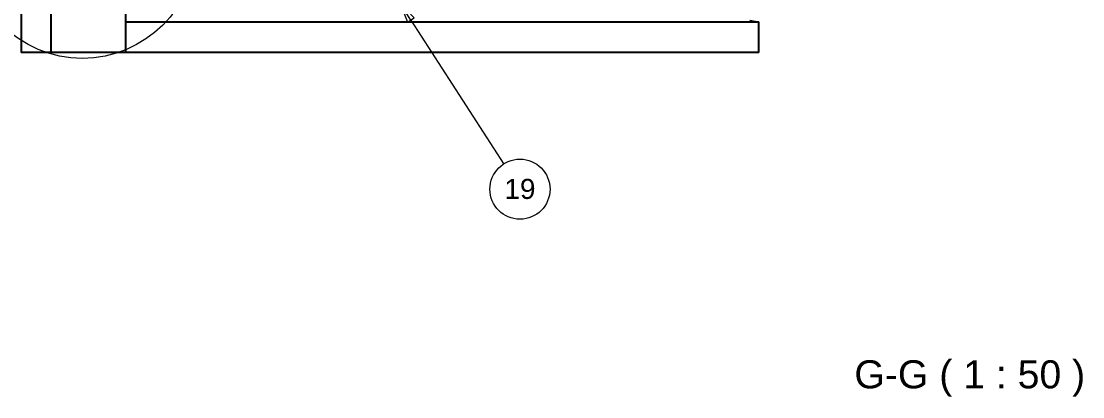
# Model space of a CAD drawing. Header units: millimetres. Extents: x -4172 to 126100, y -2 to 142133.
# Drawn here: x 27002 to 40243, y 38321 to 43008 of the extents above; entities that cross this region are included whole.
import ezdxf

# ---------------------------------------------------------------- set-up
doc = ezdxf.new("R2010")
doc.units = ezdxf.units.MM
doc.header["$LTSCALE"] = 100
for name, color, linetype, lineweight in [('Detail Boundary', 7, 'Continuous', 18), ('Symbol', 7, 'Continuous', 18), ('Visible', 7, 'Continuous', 25)]:
    doc.layers.add(name, color=color, linetype=linetype, lineweight=lineweight)
doc.styles.add('Label Text', font='arial.ttf')
doc.styles.add('Note Text', font='arial.ttf')
doc.styles.add('Title', font='arial.ttf')

# ---------------------------------------------------------------- blocks, each defined once
blk = doc.blocks.new('Balloon3')
at = {"layer": 'Symbol'}
for p, q in [((318.63, 430.22), (317.28, 432.32)), ((319.05, 430.49), (317.28, 432.32)), ((317.28, 432.32), (318.21, 429.95)), ((318.21, 429.95), (319.05, 430.49)), ((318.63, 430.22), (330.2, 412.25))]:
    blk.add_line(p, q, dxfattribs=at)
at = {"layer": 'Symbol', "flags": 128}
blk.add_lwpolyline([(319.05, 430.49), (317.28, 432.32), (318.21, 429.95), (319.05, 430.49)], dxfattribs=at)
at = {"layer": 'Symbol'}
blk.add_circle((332.23, 409.11), 3.75, dxfattribs=at)
blk.add_solid([(319.05, 430.49), (317.28, 432.32), (318.21, 429.95), (319.05, 430.49)], dxfattribs=at)
at = {"layer": 'Symbol', "insert": (332.23, 409.13), "char_height": 2.5, "attachment_point": 5, "style": 'Note Text'}
blk.add_mtext('19', dxfattribs=at)
blk = doc.blocks.new('2dDetail0')
at = {"layer": 'Detail Boundary'}
blk.add_circle((277.64, 439.62), 14.18, dxfattribs=at)
at = {"layer": 'Detail Boundary', "insert": (267.24, 454.95), "char_height": 3, "attachment_point": 7, "style": 'Title'}
blk.add_mtext('Z', dxfattribs=at)

msp = doc.modelspace()

# ---------------------------------------------------------------- linework, layer by layer
at = {"layer": 'Visible'}
for p, q in [((27002.34, 43817.58), (27002.34, 42617.58)), ((27372.76, 43817.58), (27372.76, 42617.58)), ((28301.63, 43817.58), (28301.63, 42617.58)), ((36201.08, 42997.58), (28301.63, 42997.58)), ((36087.08, 43017.58), (36201.08, 42997.58)), ((36201.08, 42617.58), (36201.08, 42997.58)), ((27372.76, 42617.58), (27002.34, 42617.58)), ((28301.63, 42617.58), (27372.76, 42617.58)), ((36201.08, 42617.58), (28301.63, 42617.58))]:
    msp.add_line(p, q, dxfattribs=at)

# ---------------------------------------------------------------- block references
at = {"layer": 'Detail Boundary', "xscale": 100, "yscale": 100, "zscale": 100}
msp.add_blockref('2dDetail0', (0, 0), dxfattribs=at)
at = {"layer": 'Symbol', "xscale": 100, "yscale": 100, "zscale": 100}
msp.add_blockref('Balloon3', (0, 0), dxfattribs=at)

# ---------------------------------------------------------------- texts
at = {"layer": 'Symbol', "insert": (37393.94, 38320.91), "char_height": 350, "attachment_point": 7, "style": 'Label Text'}
msp.add_mtext('G-G ( 1 : 50 )', dxfattribs=at)

doc.saveas('drawing.dxf')
